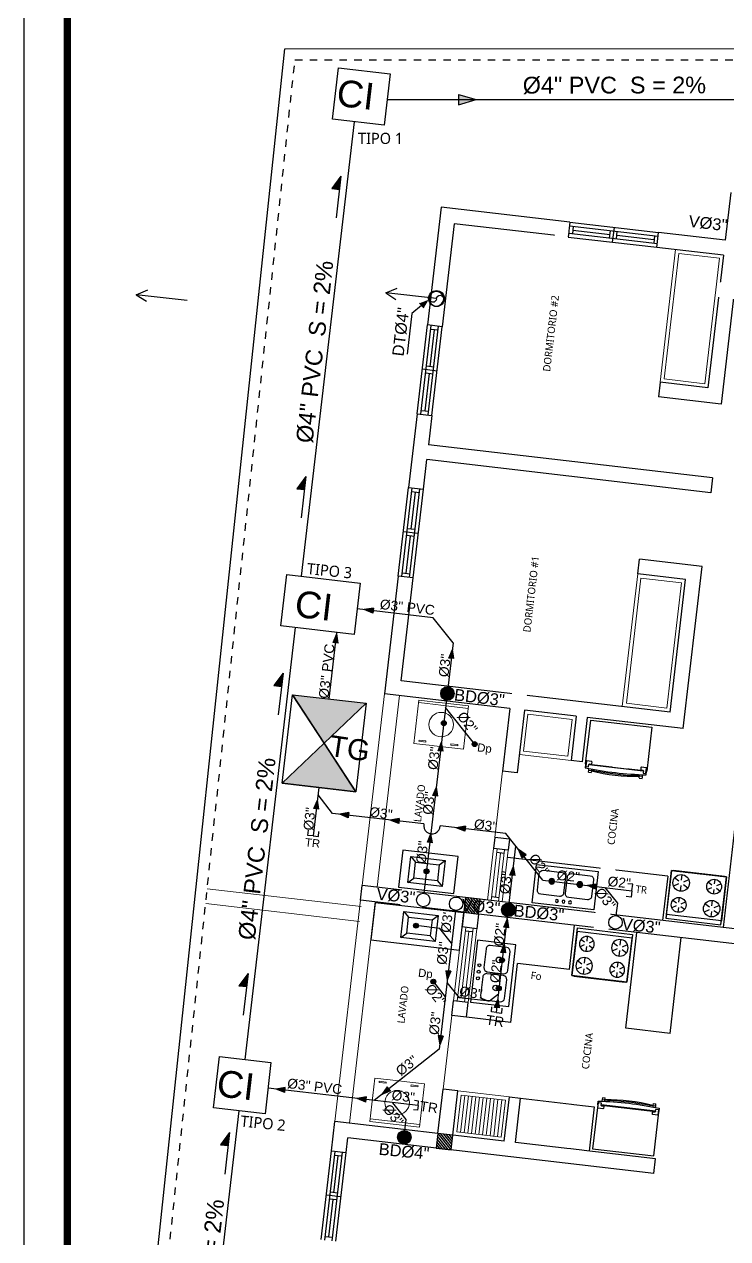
# Model space of a CAD drawing. Header units: feet. Extents: x 1019 to 2236, y -546 to 122.
# Drawn here: x 1054.27 to 1063.75, y 92.77 to 109.13 of the extents above; entities that cross this region are included whole.
import ezdxf

# ---------------------------------------------------------------- set-up
doc = ezdxf.new("R2010")
doc.units = ezdxf.units.FT
doc.header["$LTSCALE"] = 0.05
doc.header["$MEASUREMENT"] = 0
doc.linetypes.add('DASHDOT', pattern=[25.4, 12.7, -6.35, 0, -6.35])
for name, color, linetype, lineweight in [('A-GENM', 8, 'Continuous', 9), ('A-WALL', 7, 'Continuous', 25), ('closet', 8, 'Continuous', 5), ('COCINA', 8, 'Continuous', 25), ('FURN', 8, 'Continuous', 9)]:
    doc.layers.add(name, color=color, linetype=linetype, lineweight=lineweight)
for name, color, linetype in [('AGUAS-N', 4, 'Continuous'), ('AGUASNEGRAS', 4, 'Continuous'), ('ANNDTTEXT', 2, 'Continuous'), ('columna', 9, 'Continuous'), ('MARCO', 1, 'Continuous'), ('MUEBLES', 8, 'Continuous'), ('PERT-VENT', 8, 'Continuous'), ('PISO', 8, 'Continuous'), ('SOLAR', 2, 'DASHDOT'), ('TELEFONO', 3, 'DASHDOT'), ('TEXTO', 2, 'Continuous'), ('TEXXT', 2, 'Continuous'), ('TXT', 2, 'Continuous')]:
    doc.layers.add(name, color=color, linetype=linetype)
doc.styles.add('ads', font='trebuc.ttf', dxfattribs={"height": 0.14})
doc.styles.add('DAMIAN', font='arial.ttf', dxfattribs={"height": 0.12})
doc.styles.add('grd', font='arial.ttf', dxfattribs={"height": 0.15})

# ---------------------------------------------------------------- blocks, each defined once
blk = doc.blocks.new('A$C7FF54E45')
at = {"layer": 'SOLAR', "linetype": 'Continuous', "ltscale": 0.15}
blk.add_lwpolyline([(66.124, 33.191), (34.853, 30.693), (7.642, 28.496), (3.32, 28.119), (3.338, 28.271), (7.63, 28.645), (34.841, 30.843), (66.26, 33.352), (68.078, 13.246), (60.53, 11.749), (47.102, 9.086), (34.373, 6.546), (24.073, 4.557), (22.007, 4.131), (9.481, 1.696), (-0.018, -0.156), (0, 0)], dxfattribs=at)
at = {"layer": 'SOLAR', "ltscale": 0.03}
blk.add_lwpolyline([(3.342, 28.196), (7.636, 28.57), (34.847, 30.768), (66.118, 33.265), (67.917, 13.367), (60.501, 11.896), (47.073, 9.233), (34.344, 6.693), (24.044, 4.704), (21.978, 4.278), (9.452, 1.843), (0, 0), (3.328, 28.184)], dxfattribs=at)
blk = doc.blocks.new('A$C2C3967B4')
at = {"layer": 'COCINA'}
for p, q in [((0.838, 0.52), (0, 0.52)), ((0, 0.52), (0, 0)), ((0.838, 0), (0.838, 0.52)), ((0.051, 0.342), (0.051, 0.119)), ((0.356, 0.393), (0.102, 0.393)), ((0.406, 0.119), (0.406, 0.342)), ((0.432, 0.342), (0.432, 0.119)), ((0.737, 0.393), (0.483, 0.393)), ((0.787, 0.119), (0.787, 0.342)), ((0.102, 0.068), (0.356, 0.068)), ((0.483, 0.068), (0.737, 0.068)), ((0, 0), (0.838, 0))]:
    blk.add_line(p, q, dxfattribs=at)
for centre, radius in [((0.33, 0.456), 0.0201), ((0.419, 0.456), 0.0201), ((0.508, 0.456), 0.0201), ((0.229, 0.202), 0.0381), ((0.61, 0.202), 0.0381)]:
    blk.add_circle(centre, radius, dxfattribs=at)
for centre, start, end in [((0.102, 0.342), 90, 180), ((0.356, 0.342), 0, 90), ((0.483, 0.342), 90, 180), ((0.737, 0.342), 0, 90), ((0.102, 0.119), 180, 270), ((0.356, 0.119), 270, 0), ((0.483, 0.119), 180, 270), ((0.737, 0.119), 270, 0)]:
    blk.add_arc(centre, 0.0508, start, end, dxfattribs=at)
blk = doc.blocks.new('A$C285A50AC')
at = {"layer": 'MUEBLES'}
for p, q in [((0.001, 0.69, -0.889), (0, 0.029, -0.889)), ((0.001, 0.69), (0.001, 0.639)), ((0.763, 0.688), (0.001, 0.69)), ((0.763, 0.688, -0.889), (0.001, 0.69, -0.889)), ((0.762, 0.028, -0.889), (0.763, 0.688, -0.889)), ((0.763, 0.637), (0.763, 0.688)), ((0.001, 0.639), (0.763, 0.637)), ((0, 0.029, -0.889), (0.762, 0.028, -0.889))]:
    blk.add_line(p, q, dxfattribs=at)
at = {"layer": 'MUEBLES', "color": 8}
for p, q in [((0.12, 0.505, 0.003), (0.054, 0.543, 0.003)), ((0.153, 0.524, 0.003), (0.153, 0.6, 0.003)), ((0.186, 0.505, 0.003), (0.252, 0.543, 0.003)), ((0.577, 0.504, 0.003), (0.523, 0.536, 0.003)), ((0.61, 0.523, 0.003), (0.611, 0.587, 0.003)), ((0.643, 0.504, 0.003), (0.698, 0.536, 0.003)), ((0.12, 0.467, 0.003), (0.054, 0.429, 0.003)), ((0.153, 0.448, 0.003), (0.153, 0.372, 0.003)), ((0.186, 0.467, 0.003), (0.252, 0.429, 0.003)), ((0.577, 0.466, 0.003), (0.522, 0.435, 0.003)), ((0.61, 0.447, 0.003), (0.61, 0.384, 0.003)), ((0.643, 0.466, 0.003), (0.698, 0.434, 0.003)), ((0.12, 0.2, 0.003), (0.065, 0.232, 0.003)), ((0.153, 0.219, 0.003), (0.153, 0.283, 0.003)), ((0.186, 0.2, 0.003), (0.241, 0.232, 0.003)), ((0.577, 0.2, 0.003), (0.511, 0.238, 0.003)), ((0.61, 0.219, 0.003), (0.61, 0.295, 0.003)), ((0.643, 0.199, 0.003), (0.709, 0.237, 0.003)), ((0.12, 0.162, 0.003), (0.065, 0.131, 0.003)), ((0.153, 0.143, 0.003), (0.152, 0.08, 0.003)), ((0.186, 0.162, 0.003), (0.241, 0.13, 0.003)), ((0.577, 0.162, 0.003), (0.511, 0.124, 0.003)), ((0.61, 0.142, 0.003), (0.61, 0.066, 0.003)), ((0.643, 0.161, 0.003), (0.709, 0.123, 0.003))]:
    blk.add_line(p, q, dxfattribs=at)
at = {"layer": 'MUEBLES', "extrusion": (-0.001805, -0.999998, 0)}
for p, q in [((0.063, 0.027, -0.622), (0.698, 0.025, -0.622)), ((0.063, 0.027, -0.102), (0.698, 0.025, -0.102))]:
    blk.add_line(p, q, dxfattribs=at)
at = {"layer": 'MUEBLES'}
for centre, radius in [((0.153, 0.486, 0.003), 0.114), ((0.61, 0.485, 0.003), 0.102), ((0.153, 0.181, 0.003), 0.102), ((0.61, 0.181, 0.003), 0.114)]:
    blk.add_circle(centre, radius, dxfattribs=at)
at = {"layer": 'MUEBLES', "color": 8, "extrusion": (-0.001805, -0.999998, 0)}
for centre in [(0.089, -0.038, -0.027), (0.216, -0.038, -0.027), (0.381, -0.038, -0.027), (0.546, -0.038, -0.027), (0.673, -0.038, -0.027)]:
    blk.add_circle(centre, 0.0254, dxfattribs=at)
at = {"layer": 'MUEBLES'}
for points in [[(0.001, 0.69, 0.254), (0.001, 0.639, 0.254), (0.763, 0.637, 0.254), (0.763, 0.688, 0.254)], [(0, 0.029), (0.001, 0.639), (0.763, 0.637), (0.762, 0.028)]]:
    blk.add_3dface(points, dxfattribs=at)
at = {"layer": 'MUEBLES', "color": 8}
for points in [[(0.025, 0.027, -0.076), (0.025, 0.027, -0.533), (0.737, 0.025, -0.533), (0.737, 0.025, -0.076)], [(0.025, 0.027, -0.597), (0.025, 0.027, -0.851), (0.737, 0.025, -0.851), (0.737, 0.025, -0.597)]]:
    blk.add_3dface(points, dxfattribs=at)
blk = doc.blocks.new('A$C007B5363')
at = {"layer": 'COCINA'}
for p, q in [((0, 0.829), (0.594, 0.829)), ((0, 0), (0, 0.829)), ((0.621, 0.822), (0.557, 0.822)), ((0.594, 0.829), (0.601, 0.829)), ((0.594, 0.822), (0.594, 0.829)), ((0.601, 0.829), (0.601, 0.822)), ((0.645, 0.829), (0.601, 0.829)), ((0.551, 0.816), (0.551, 0.752)), ((0.557, 0.746), (0.582, 0.746)), ((0.589, 0.752), (0.589, 0.778)), ((0.594, 0.045), (0.594, 0.784)), ((0.595, 0.784), (0.621, 0.784)), ((0.601, 0.784), (0.601, 0.044)), ((0.627, 0.791), (0.627, 0.816)), ((0.649, 0.778), (0.671, 0.778)), ((0.671, 0.74), (0.651, 0.74)), ((0.654, 0.702), (0.671, 0.702)), ((0.671, 0.778), (0.698, 0.778)), ((0.671, 0.74), (0.671, 0.778)), ((0.671, 0.74), (0.671, 0.778)), ((0.698, 0.74), (0.671, 0.74)), ((0.671, 0.74), (0.671, 0.702)), ((0.671, 0.702), (0.671, 0.74)), ((0.699, 0.74), (0.699, 0.778)), ((0.594, 0), (0, 0)), ((0.551, 0.076), (0.551, 0.013)), ((0.582, 0.083), (0.557, 0.083)), ((0.557, 0.006), (0.621, 0.006)), ((0.589, 0.051), (0.589, 0.076)), ((0.594, 0), (0.594, 0.006)), ((0.594, 0), (0.601, 0)), ((0.621, 0.044), (0.595, 0.044)), ((0.601, 0.006), (0.601, 0)), ((0.601, 0), (0.645, 0)), ((0.627, 0.013), (0.627, 0.038)), ((0.671, 0.051), (0.649, 0.051)), ((0.651, 0.089), (0.671, 0.089)), ((0.671, 0.127), (0.654, 0.127)), ((0.671, 0.127), (0.671, 0.089)), ((0.671, 0.089), (0.671, 0.127)), ((0.671, 0.089), (0.698, 0.089)), ((0.671, 0.051), (0.671, 0.089)), ((0.671, 0.051), (0.671, 0.089)), ((0.698, 0.051), (0.671, 0.051)), ((0.699, 0.051), (0.699, 0.089))]:
    blk.add_line(p, q, dxfattribs=at)
for centre, radius, start, end in [((0.557, 0.816), 0.00635, 90, 180), ((0.621, 0.816), 0.00635, 360, 90), ((-3.851, 0.414), 4.515, 354.7351, 5.2649), ((0.557, 0.752), 0.00635, 180, 270), ((0.582, 0.752), 0.00635, 270, 360), ((0.595, 0.778), 0.00635, 90, 180), ((0.621, 0.791), 0.00635, 270, 360), ((-3.079, 0.414), 3.761, 355.6182, 4.3818), ((-1.675, 0.414), 2.373, 352.1151, 7.8849), ((0.557, 0.076), 0.00635, 90, 180), ((0.557, 0.013), 0.00635, 180, 270), ((0.582, 0.076), 0.00635, 360, 90), ((0.595, 0.051), 0.00635, 180, 270), ((0.621, 0.038), 0.00635, 360, 90), ((0.621, 0.013), 0.00635, 270, 360)]:
    blk.add_arc(centre, radius, start, end, dxfattribs=at)
blk = doc.blocks.new('A$C01EB0BB3')
at = {"layer": 'FURN'}
for p, q in [((0, 0, 224.56), (0, 0.61, 224.56)), ((0, 0.61, 224.56), (0.533, 0.61, 224.56)), ((0.503, 0.61, 224.56), (0.503, 0, 224.56)), ((0.533, 0.61, 224.56), (0.533, 0, 224.56)), ((0.533, 0, 224.56), (0, 0, 224.56))]:
    blk.add_line(p, q, dxfattribs=at)
at = {"layer": 'FURN', "ltscale": 0.02, "elevation": 224.56}
for points in [[(0.047, 0.536), (0.047, 0.45), (0.032, 0.45), (0.032, 0.536)], [(0.047, 0.143), (0.047, 0.057), (0.032, 0.057), (0.032, 0.143)]]:
    blk.add_lwpolyline(points, close=True, dxfattribs=at)
at = {"layer": 'FURN', "ltscale": 0.02}
blk.add_circle((0.267, 0.305, 224.56), 0.15, dxfattribs=at)
blk = doc.blocks.new('A$C153C7E87')
at = {"layer": 'COCINA'}
for p, q in [((0.076, 0.804), (0.143, 0.731)), ((0.427, 0.804), (0.36, 0.731)), ((0.143, 0.411), (0.076, 0.339)), ((0.36, 0.411), (0.427, 0.339))]:
    blk.add_line(p, q, dxfattribs=at)
at = {"layer": 'COCINA', "extrusion": (1.60732e-15, -2.48059e-15, -1)}
for points in [[(-0.502, 1.2), (0, 1.2), (0, 0), (-0.502, 0)], [(-0.427, 0.339), (-0.076, 0.339), (-0.076, 0.804), (-0.427, 0.804)], [(-0.36, 0.411), (-0.143, 0.411), (-0.143, 0.731), (-0.36, 0.731)]]:
    blk.add_lwpolyline(points, close=True, dxfattribs=at)
blk = doc.blocks.new('A$C72735B25')
at = {"layer": 'PERT-VENT', "extrusion": (-1.27878e-17, -1.31713e-15, -1)}
for p, q in [((0, 0), (0, 1.203)), ((0.05, 0), (0.05, 1.203)), ((0.1, 0.648), (0.1, 1.149)), ((0.15, 0), (0.15, 1.203)), ((0.2, 0), (0.2, 1.203)), ((0.2, 0.602), (0, 0.602)), ((0.15, 0.648), (0.05, 0.648)), ((0.15, 0.555), (0.05, 0.555)), ((0.1, 0.05), (0.1, 0.555)), ((0.05, 0.05), (0.15, 0.05))]:
    blk.add_line(p, q, dxfattribs=at)
at = {"layer": 'PERT-VENT', "extrusion": (-1.27878e-17, 1.31713e-15, -1)}
blk.add_line((0.05, 1.153), (0.15, 1.153), dxfattribs=at)
blk = doc.blocks.new('A$C7995192D')
at = {"layer": 'TELEFONO'}
blk.add_hatch(color=256, dxfattribs=at).paths.add_polyline_path([(0.638, 0.116), (0.437, 0.116), (0.437, 0)])
for p, q in [((0.638, 0.116), (0, 0.116)), ((0.437, 0), (0.437, 0.116)), ((0.638, 0.116), (0.437, 0))]:
    blk.add_line(p, q, dxfattribs=at)
blk = doc.blocks.new('A$C206B62E9')
at = {"color": 2}
blk.add_circle((0.125, 0.125), 0.125, dxfattribs=at)
for centre, start, end in [((0.063, 0.129), 356.4536, 176.4536), ((0.187, 0.121), 176.4536, 356.4536)]:
    blk.add_arc(centre, 0.0625, start, end, dxfattribs=at)
blk = doc.blocks.new('A$C012446DC')
at = {"layer": 'PISO'}
h = blk.add_hatch(dxfattribs=at)
h.set_pattern_fill('ANSI31', color=256, scale=0.008571, angle=180)
h.set_pattern_definition([(225, (206536.064322, 1154820.960068), (0.0192434059784, -0.0192434059784), [])])
h.paths.add_polyline_path([(0, 0), (0.2, 0), (0.2, 0.2), (0, 0.2)])
at = {"layer": 'columna'}
blk.add_lwpolyline([(0.2, 0.2), (0, 0.2), (0, 0), (0.2, 0)], close=True, dxfattribs=at)
blk = doc.blocks.new('A$C387E0859')
for p in [(0, 8.7), (3.2, 8.7), (0, 0), (3.2, 0), (6, 0), (9.2, 0)]:
    blk.add_blockref('A$C012446DC', p)

msp = doc.modelspace()

# ---------------------------------------------------------------- hatches: boundary and pattern name
at = {"layer": 'AGUASNEGRAS'}
for points in [[(1060.125, 108.046), (1060.364, 108.115), (1060.125, 108.184)], [(1058.97, 101.194), (1058.855, 101.243), (1058.978, 101.263)], [(1058.436, 100.8), (1058.484, 100.915), (1058.504, 100.792)], [(1059.994, 100.591), (1060.042, 100.707), (1060.063, 100.583)], [(1058.175, 98.562), (1058.223, 98.677), (1058.244, 98.554)], [(1058.638, 98.439), (1058.523, 98.487), (1058.646, 98.508)], [(1060.209, 98.256), (1060.094, 98.304), (1060.217, 98.325)], [(1060.982, 97.894), (1060.935, 98.009), (1061.036, 97.937)], [(1060.817, 97.667), (1060.865, 97.782), (1060.886, 97.659)], [(1060.735, 96.964), (1060.783, 97.079), (1060.804, 96.956)], [(1060.696, 96.625), (1060.744, 96.74), (1060.764, 96.617)], [(1059.952, 96.378), (1059.973, 96.254), (1060.021, 96.37)], [(1060.609, 95.884), (1060.657, 95.999), (1060.678, 95.876)], [(1059.851, 95.504), (1059.871, 95.381), (1059.919, 95.496)], [(1057.79, 94.804), (1057.667, 94.783), (1057.782, 94.735)], [(1058.883, 94.677), (1058.759, 94.656), (1058.875, 94.608)]]:
    msp.add_hatch(color=256, dxfattribs=at).paths.add_polyline_path(points)
at = {"layer": 'AGUASNEGRAS', "ltscale": 3}
h = msp.add_hatch(color=256, dxfattribs=at)
h.dxf.hatch_style = 1
edge = h.paths.add_edge_path()
edge.add_arc((1060.342, 99.431), 0.033, 353.357, 713.357, ccw=False)
h = msp.add_hatch(color=256, dxfattribs=at)
h.dxf.hatch_style = 1
edge = h.paths.add_edge_path()
edge.add_arc((1061.38, 97.582), 0.033, 83.357, 443.357)
h = msp.add_hatch(color=256, dxfattribs=at)
h.dxf.hatch_style = 1
edge = h.paths.add_edge_path()
edge.add_arc((1061.758, 97.538), 0.033, 83.357, 443.357)
h = msp.add_hatch(color=256, dxfattribs=at)
h.dxf.hatch_style = 1
edge = h.paths.add_edge_path()
edge.add_arc((1060.797, 97.198), 0.091, 83.357, 443.357)
h = msp.add_hatch(color=256, dxfattribs=at)
h.dxf.hatch_style = 1
edge = h.paths.add_edge_path()
edge.add_arc((1060.711, 96.519), 0.033, 83.357, 443.357)
h = msp.add_hatch(color=256, dxfattribs=at)
h.dxf.hatch_style = 1
edge = h.paths.add_edge_path()
edge.add_arc((1059.786, 96.23), 0.033, 353.357, 713.357, ccw=False)
h = msp.add_hatch(color=256, dxfattribs=at)
h.dxf.hatch_style = 1
edge = h.paths.add_edge_path()
edge.add_arc((1060.667, 96.141), 0.033, 83.357, 443.357)
h = msp.add_hatch(color=256, dxfattribs=at)
h.dxf.hatch_style = 1
edge = h.paths.add_edge_path()
edge.add_arc((1059.394, 94.134), 0.091, 83.357, 443.357)
at = {"layer": 'closet'}
h = msp.add_hatch(dxfattribs=at)
h.set_pattern_fill('ANSI31', color=256, scale=0.4, angle=398.357, style=0)
h.set_pattern_definition([(83.357, (1060.6981, 94.136834), (-0.0496643, 0.005784), [])])
h.paths.add_polyline_path([(1060.698, 94.137), (1060.756, 94.633), (1060.16, 94.703), (1060.102, 94.206)])
at = {"layer": 'COCINA'}
h = msp.add_hatch(color=256, dxfattribs=at)
h.dxf.hatch_style = 1
h.paths.add_polyline_path([(1058.878, 99.981), (1058.312, 99.443), (1057.885, 100.097)])
h = msp.add_hatch(color=256, dxfattribs=at)
h.dxf.hatch_style = 1
h.paths.add_polyline_path([(1058.74, 98.789), (1058.312, 99.443), (1057.746, 98.905)])
at = {"layer": 'TEXTO'}
msp.add_hatch(color=2, dxfattribs=at).paths.add_polyline_path([(1059.722, 105.418), (1059.657, 105.307), (1059.599, 105.371)])
msp.add_hatch(color=2, dxfattribs=at).paths.add_polyline_path([(1059.722, 105.418), (1059.657, 105.307), (1059.599, 105.371)])

# ---------------------------------------------------------------- linework, layer by layer
at = {"layer": 'A-GENM'}
for p, q in [((1059.128, 100.109), (1058.828, 97.526)), ((1059.327, 100.085), (1059.026, 97.503)), ((1063.154, 99.64), (1063.154, 99.64)), ((1058.828, 97.526), (1058.828, 97.526)), ((1058.814, 97.242), (1056.738, 97.483)), ((1058.791, 97.043), (1056.717, 97.285)), ((1058.457, 94.347), (1058.804, 97.327)), ((1058.656, 94.324), (1059.003, 97.304))]:
    msp.add_line(p, q, dxfattribs=at)
at = {"layer": 'A-WALL'}
for p, q in [((1063.794, 106.864), (1063.718, 106.219)), ((1059.892, 106.664), (1059.707, 105.078)), ((1061.627, 106.462), (1059.892, 106.664)), ((1063.969, 106.642), (1063.663, 104.01)), ((1060.067, 106.442), (1059.906, 105.055)), ((1061.604, 106.264), (1060.067, 106.442)), ((1063.718, 106.219), (1062.822, 106.323)), ((1063.695, 106.02), (1062.799, 106.124)), ((1063.695, 106.02), (1063.487, 104.232)), ((1062.841, 104.307), (1062.818, 104.109)), ((1063.487, 104.232), (1062.841, 104.307)), ((1063.663, 104.01), (1062.818, 104.109)), ((1059.568, 103.883), (1059.452, 102.89)), ((1059.767, 103.86), (1059.72, 103.463)), ((1063.547, 103.017), (1059.72, 103.463)), ((1059.651, 102.867), (1059.697, 103.264)), ((1063.524, 102.818), (1059.697, 103.264)), ((1063.547, 103.017), (1063.524, 102.818)), ((1062.541, 101.725), (1062.564, 101.923)), ((1063.408, 101.825), (1062.564, 101.923)), ((1063.154, 99.64), (1063.408, 101.825)), ((1059.313, 101.695), (1059.128, 100.109)), ((1059.35, 100.284), (1059.512, 101.671)), ((1063.186, 101.649), (1062.541, 101.725)), ((1062.978, 99.862), (1063.186, 101.649)), ((1062.978, 99.862), (1059.35, 100.284)), ((1060.817, 99.912), (1059.128, 100.109)), ((1060.817, 99.912), (1060.719, 99.068)), ((1061.016, 99.889), (1060.917, 99.044)), ((1061.711, 99.808), (1061.016, 99.889)), ((1061.711, 99.808), (1061.641, 99.212)), ((1061.86, 99.79), (1061.79, 99.194)), ((1063.154, 99.64), (1061.86, 99.79)), ((1061.79, 99.194), (1061.641, 99.212)), ((1060.917, 99.044), (1060.719, 99.068)), ((1060.615, 98.174), (1060.597, 98.025)), ((1060.813, 98.15), (1060.615, 98.174)), ((1060.796, 98.001), (1060.597, 98.025)), ((1060.813, 98.15), (1060.796, 98.001)), ((1058.804, 97.327), (1058.828, 97.526)), ((1064.291, 96.89), (1058.828, 97.526)), ((1060.195, 97.165), (1058.804, 97.327)), ((1060.195, 97.165), (1060.172, 96.967)), ((1060.394, 97.142), (1060.371, 96.944)), ((1067.843, 96.275), (1060.394, 97.142)), ((1060.371, 96.944), (1060.172, 96.967)), ((1060.033, 95.775), (1060.056, 95.973)), ((1060.255, 95.95), (1060.056, 95.973)), ((1060.232, 95.752), (1060.255, 95.95)), ((1060.232, 95.752), (1060.033, 95.775)), ((1059.848, 94.185), (1059.917, 94.781)), ((1059.848, 94.185), (1059.917, 94.781)), ((1060.116, 94.758), (1059.917, 94.781)), ((1060.047, 94.162), (1060.116, 94.758)), ((1060.742, 94.081), (1060.811, 94.677)), ((1060.811, 94.677), (1060.96, 94.66)), ((1060.891, 94.064), (1060.96, 94.66)), ((1058.411, 93.95), (1058.457, 94.347)), ((1059.848, 94.185), (1058.457, 94.347)), ((1058.61, 93.927), (1058.633, 94.126)), ((1062.755, 93.646), (1058.633, 94.126)), ((1060.742, 94.081), (1060.047, 94.162)), ((1062.755, 93.646), (1062.778, 93.844))]:
    msp.add_line(p, q, dxfattribs=at)
at = {"layer": 'A-WALL', "extrusion": (1.30764e-15, -1.57985e-16, -1)}
msp.add_line((1062.799, 106.124), (1062.822, 106.323), dxfattribs=at)
at = {"layer": 'A-WALL', "extrusion": (1.99796e-15, 3.81882e-16, -1)}
for p, q in [((1059.906, 105.055), (1059.707, 105.078)), ((1059.568, 103.883), (1059.767, 103.86))]:
    msp.add_line(p, q, dxfattribs=at)
at = {"layer": 'A-WALL', "extrusion": (1.85459e-15, -8.49132e-16, -1)}
for p, q in [((1059.452, 102.89), (1059.651, 102.867)), ((1059.512, 101.671), (1059.313, 101.695)), ((1058.411, 93.95), (1058.61, 93.927))]:
    msp.add_line(p, q, dxfattribs=at)
at = {"layer": 'AGUAS-N'}
for points in [[(1058.878, 99.981), (1058.312, 99.443), (1057.885, 100.097), (1058.878, 99.981)], [(1058.74, 98.789), (1058.312, 99.443), (1057.746, 98.905), (1058.74, 98.789)]]:
    msp.add_lwpolyline(points, dxfattribs=at)
at = {"layer": 'AGUASNEGRAS', "ltscale": 3}
for p, q in [((1059.163, 108.115), (1065.605, 108.115)), ((1058.007, 101.692), (1058.721, 107.816)), ((1059.784, 101.134), (1058.759, 101.254)), ((1060.052, 100.795), (1059.784, 101.134)), ((1057.249, 95.183), (1057.927, 101)), ((1058.382, 100.039), (1058.486, 100.935)), ((1060.322, 99.456), (1059.951, 99.925)), ((1058.243, 98.847), (1058.167, 98.193)), ((1058.428, 98.498), (1058.231, 98.747)), ((1061.262, 97.596), (1060.763, 98.226)), ((1060.808, 97.288), (1060.897, 98.057)), ((1060.636, 95.814), (1060.786, 97.107)), ((1060.031, 96.751), (1059.875, 96.948)), ((1059.786, 96.23), (1059.946, 96.028)), ((1059.969, 96.22), (1060.132, 96.014)), ((1060.665, 96.061), (1060.544, 95.966)), ((1060.544, 95.966), (1060.132, 96.014)), ((1056.624, 89.812), (1057.169, 94.491)), ((1059.403, 94.224, 0.417), (1059.417, 94.375))]:
    msp.add_line(p, q, dxfattribs=at)
at = {"layer": 'AGUASNEGRAS', "color": 4, "ltscale": 0.5}
for p, q in [((1057.746, 98.905), (1058.878, 99.981)), ((1057.885, 100.097), (1058.74, 98.789))]:
    msp.add_line(p, q, dxfattribs=at)
at = {"layer": 'AGUASNEGRAS'}
for points in [[(1058.426, 107.85), (1058.507, 108.542), (1059.203, 108.461), (1059.123, 107.769)], [(1057.729, 101.023), (1057.81, 101.715), (1058.799, 101.6), (1058.718, 100.908)], [(1056.821, 94.531), (1056.901, 95.224), (1057.597, 95.143), (1057.517, 94.45)]]:
    msp.add_lwpolyline(points, close=True, dxfattribs=at)
for points in [[(1060.125, 108.184), (1060.125, 108.046), (1060.364, 108.115)], [(1060.125, 108.184), (1060.364, 108.115)], [(1058.978, 101.263), (1058.97, 101.194), (1058.855, 101.243)], [(1058.978, 101.263), (1058.855, 101.243)], [(1058.504, 100.792), (1058.436, 100.8), (1058.484, 100.915)], [(1058.504, 100.792), (1058.484, 100.915)], [(1060.063, 100.583), (1059.994, 100.591), (1060.042, 100.707)], [(1060.063, 100.583), (1060.042, 100.707)], [(1058.244, 98.554), (1058.175, 98.562), (1058.223, 98.677)], [(1058.244, 98.554), (1058.223, 98.677)], [(1058.646, 98.508), (1058.638, 98.439), (1058.523, 98.487)], [(1058.646, 98.508), (1058.523, 98.487)], [(1060.217, 98.325), (1060.209, 98.256), (1060.094, 98.304)], [(1060.217, 98.325), (1060.094, 98.304)], [(1061.036, 97.937), (1060.982, 97.894), (1060.935, 98.009)], [(1061.036, 97.937), (1060.935, 98.009)], [(1060.886, 97.659), (1060.817, 97.667), (1060.865, 97.782)], [(1060.886, 97.659), (1060.865, 97.782)], [(1060.804, 96.956), (1060.735, 96.964), (1060.783, 97.079)], [(1060.804, 96.956), (1060.783, 97.079)], [(1060.764, 96.617), (1060.696, 96.625), (1060.744, 96.74)], [(1060.764, 96.617), (1060.744, 96.74)], [(1060.021, 96.37), (1059.952, 96.378), (1059.973, 96.254)], [(1060.021, 96.37), (1059.973, 96.254)], [(1060.414, 96.016), (1060.529, 95.968)], [(1060.678, 95.876), (1060.609, 95.884), (1060.657, 95.999)], [(1060.678, 95.876), (1060.657, 95.999)], [(1059.919, 95.496), (1059.851, 95.504), (1059.871, 95.381)], [(1059.919, 95.496), (1059.871, 95.381)], [(1057.782, 94.735), (1057.79, 94.804), (1057.667, 94.783)], [(1057.782, 94.735), (1057.667, 94.783)], [(1058.875, 94.608), (1058.883, 94.677), (1058.759, 94.656)], [(1058.875, 94.608), (1058.759, 94.656)]]:
    msp.add_lwpolyline(points, dxfattribs=at)
at = {"layer": 'AGUASNEGRAS', "color": 4, "ltscale": 0.5}
msp.add_lwpolyline([(1057.885, 100.097), (1058.878, 99.981), (1058.74, 98.789), (1057.746, 98.905)], close=True, dxfattribs=at)
at = {"layer": 'AGUASNEGRAS', "ltscale": 3}
for points in [[(1058.167, 98.193), (1058.095, 98.201), (1058.103, 98.271)], [(1058.167, 98.193), (1058.236, 98.185), (1058.244, 98.254)], [(1060.636, 95.814), (1060.567, 95.822), (1060.575, 95.89)], [(1060.636, 95.814), (1060.707, 95.806), (1060.715, 95.873)]]:
    msp.add_lwpolyline(points, dxfattribs=at)
for centre, radius in [((1060.342, 99.431), 0.033), ((1061.38, 97.582), 0.033), ((1061.758, 97.538), 0.033), ((1060.092, 97.28), 0.091), ((1060.797, 97.198), 0.091), ((1060.711, 96.519), 0.033), ((1059.786, 96.23), 0.033), ((1060.667, 96.141), 0.033), ((1059.394, 94.134, 0.669), 0.091)]:
    msp.add_circle(centre, radius, dxfattribs=at)
at = {"layer": 'ANNDTTEXT', "ltscale": 0.5}
msp.add_circle((1059.828, 105.434), 0.107, dxfattribs=at)
msp.add_circle((1059.828, 105.434), 0.107, dxfattribs=at)
at = {"layer": 'closet'}
for p, q in [((1063.05, 106.095), (1062.841, 104.307)), ((1062.332, 99.937), (1062.541, 101.725)), ((1061.641, 99.212), (1060.946, 99.293)), ((1060.615, 98.174), (1060.719, 99.068)), ((1059.917, 94.781), (1060.033, 95.775)), ((1060.116, 94.758), (1060.811, 94.677))]:
    msp.add_line(p, q, dxfattribs=at)
for points in [[(1062.934, 99.917), (1063.131, 101.606), (1062.584, 101.669), (1062.388, 99.981)], [(1061.598, 99.267), (1061.655, 99.764), (1061.06, 99.833), (1061.002, 99.337)], [(1060.698, 94.137), (1060.756, 94.633), (1060.16, 94.703), (1060.102, 94.206)]]:
    msp.add_lwpolyline(points, close=True, dxfattribs=at)
at = {"layer": 'COCINA'}
for p, q in [((1063.695, 96.959), (1063.926, 98.946)), ((1062.945, 97.65), (1060.784, 97.902)), ((1062.945, 97.65), (1062.876, 97.054)), ((1062.379, 95.602), (1062.529, 96.894)), ((1062.975, 95.533), (1063.125, 96.824)), ((1060.828, 95.682), (1060.92, 96.477)), ((1060.828, 95.682), (1060.92, 96.477)), ((1061.619, 96.395), (1060.92, 96.477)), ((1060.828, 95.682), (1060.232, 95.752)), ((1062.975, 95.533), (1062.379, 95.602))]:
    msp.add_line(p, q, dxfattribs=at)
at = {"layer": 'PERT-VENT', "lineweight": 15}
for p, q in [((1060.597, 98.025), (1060.516, 97.329)), ((1060.647, 98.019), (1060.566, 97.324)), ((1060.691, 97.963), (1060.621, 97.367)), ((1060.746, 98.007), (1060.665, 97.312)), ((1060.796, 98.001), (1060.715, 97.306)), ((1060.056, 95.973), (1060.172, 96.967)), ((1060.106, 95.968), (1060.222, 96.961)), ((1060.161, 96.012), (1060.265, 96.905)), ((1060.205, 95.956), (1060.321, 96.949)), ((1060.255, 95.95), (1060.371, 96.944))]:
    msp.add_line(p, q, dxfattribs=at)
at = {"layer": 'PERT-VENT'}
for p, q in [((1060.74, 97.958), (1060.641, 97.969)), ((1060.671, 97.362), (1060.572, 97.373)), ((1060.315, 96.9), (1060.216, 96.911)), ((1060.211, 96.006), (1060.112, 96.017))]:
    msp.add_line(p, q, dxfattribs=at)
at = {"layer": 'TEXTO', "color": 2}
for p, q in [((1056.466, 105.41), (1055.781, 105.486)), ((1059.828, 105.434), (1059.143, 105.51)), ((1059.497, 105.234), (1059.433, 104.687)), ((1059.497, 105.234), (1059.433, 104.687)), ((1059.627, 105.339), (1059.497, 105.234)), ((1059.627, 105.339), (1059.497, 105.234)), ((1059.599, 105.371), (1059.657, 105.307)), ((1059.599, 105.371), (1059.657, 105.307))]:
    msp.add_line(p, q, dxfattribs=at)
for points in [[(1055.781, 105.486), (1055.935, 105.55)], [(1059.143, 105.51), (1059.297, 105.574)], [(1055.781, 105.486), (1055.917, 105.397)], [(1059.143, 105.51), (1059.279, 105.42)]]:
    msp.add_lwpolyline(points, dxfattribs=at)

# ---------------------------------------------------------------- block references
at = {"rotation": 353.3570126603742}
for p in [(1059.568, 103.883), (1059.313, 101.695), (1058.272, 92.755)]:
    msp.add_blockref('A$C72735B25', p, dxfattribs=at)
at = {"extrusion": (2.6474e-15, 1.3103e-15, -1), "xscale": -0.9799999999999965, "yscale": 0.9799999999999898, "zscale": 0.9799999999999965, "rotation": 186.4505371458215}
msp.add_blockref('A$C285A50AC', (-1063.739, 97.67), dxfattribs=at)
at = {"extrusion": (-8.61539e-17, 3.6019e-15, -1), "xscale": -1, "rotation": 276.6429873396257}
msp.add_blockref('A$C2C3967B4', (-1060.801, 95.895), dxfattribs=at)
at = {"layer": 'AGUASNEGRAS', "xscale": -0.8872500000034054, "yscale": 0.887250000003405, "zscale": 0.8872500000034051, "rotation": 263.357012660378}
for p in [(1058.372, 106.532, 3), (1057.9, 102.487, 3), (1057.592, 99.835, 3), (1057.121, 95.79, 3), (1056.871, 93.648, 3)]:
    msp.add_blockref('A$C7995192D', p, dxfattribs=at)
at = {"layer": 'PISO', "rotation": 168.7903459937098}
msp.add_blockref('A$C7FF54E45', (1127.14, 108.559), dxfattribs=at)
at = {"layer": 'TEXTO', "color": 2, "xscale": -0.7874921249995418, "yscale": 0.7874921249995168, "zscale": 0.7874921249995168, "rotation": 353.329375117482}
msp.add_blockref('A$C206B62E9', (1059.914, 105.322), dxfattribs=at)
msp.add_blockref('A$C206B62E9', (1059.914, 105.322), dxfattribs=at)

# ---------------------------------------------------------------- texts
at = {"layer": 'TEXTO', "char_height": 0.36, "width": 5.03948, "attachment_point": 9, "rotation": 353.357, "style": 'grd'}
for insert in [(1058.966, 107.969), (1058.402, 101.085), (1057.35, 94.625)]:
    msp.add_mtext('CI', dxfattribs=dict(at, insert=insert))
at = {"layer": 'TEXXT', "style": 'DAMIAN'}
msp.add_text('TG', height=0.2824, rotation=351.5827, dxfattribs=at).set_placement((1058.365, 99.275))
for s, insert, char_height, width, attachment_point, rotation in [('%%C4" PVC  S = 2%', (1060.99, 108.422, -3), 0.22589, 3.50414, 1, 0.0552), ('{\\fArial|b0|i0|c238|p34;V%%C}3{\\fArial|b0|i0|c238|p34;"}', (1063.755, 106.498), 0.1584, 4.18176, 3, 353.357), ('%%C4" PVC  S = 2%', (1057.932, 103.503), 0.22589, 3.50414, 1, 83.4122), (' DT%%C4"', (1059.466, 105.303), 0.156, 3.7752, 9, 83.3294), (' DT%%C4"', (1059.466, 105.303), 0.156, 3.7752, 9, 83.3294), (' %%C3" PVC', (1059.811, 101.3), 0.132, 3.4848, 3, 353.5093), (' %%C3" PVC', (1058.324, 100.789), 0.132, 3.4848, 3, 83.357), (' %%C3"', (1059.891, 100.652), 0.132, 3.4848, 3, 83.357), (' BD%%C3"', (1060.754, 100.099), 0.1584, 4.18176, 3, 353.357), (' %%C2"', (1060.394, 99.641), 0.132, 3.4848, 3, 308.357), (' Dp', (1060.579, 99.421, 3.503), 0.11, 2.904, 3, 353.357), ('%%C4" PVC  S = 2%', (1057.153, 96.807), 0.22589, 3.50414, 1, 83.4122), (' %%C3"', (1058.068, 98.585), 0.132, 3.4848, 3, 83.357), (' %%C3"', (1059.242, 98.544), 0.132, 3.4848, 3, 351.7949), (' %%C3"', (1060.653, 98.38), 0.132, 3.4848, 3, 351.7949), (' TR', (1058.266, 98.142, -224.56), 0.11, 2.904, 3, 353.357), (' %%C2"', (1061.357, 97.726), 0.132, 3.4848, 3, 307.7502), (' %%C3"', (1060.714, 97.727), 0.132, 3.4848, 3, 83.357), (' %%C2"', (1061.766, 97.703), 0.132, 3.4848, 3, 354.2123), ('{\\fArial|b0|i0|c238|p34;V%%C}3{\\fArial|b0|i0|c238|p34;"}', (1060.693, 97.296), 0.1584, 4.18176, 3, 354.3455), (' BD%%C3"', (1061.555, 97.202), 0.1584, 4.18176, 3, 354.3455), (' %%C2"', (1060.632, 97.024), 0.132, 3.4848, 3, 83.357), (' %%C3"', (1059.865, 96.776), 0.132, 3.4848, 3, 83.357), (' %%C2"', (1060.581, 96.53), 0.132, 3.4848, 3, 83.357), (' %%C3"', (1060.456, 96.125), 0.132, 3.4848, 3, 351.4919), (' %%C3"', (1059.76, 95.831), 0.132, 3.4848, 3, 83.357), (' TR', (1060.748, 95.748, -224.56), 0.132, 3.4848, 3, 351.4919), (' %%C3" PVC', (1058.562, 94.843), 0.132, 3.4848, 3, 353.357), (' BD%%C4"', (1059.737, 93.99), 0.1584, 4.18176, 3, 354.3455), ('%%C4" PVC  S = 2%', (1056.46, 90.857), 0.22589, 3.50414, 1, 83.4122)]:
    msp.add_mtext(s, dxfattribs=dict(at, insert=insert, char_height=char_height, width=width, attachment_point=attachment_point, rotation=rotation))
at = {"layer": 'TXT', "insert": (1059.074, 107.667), "char_height": 0.15, "width": 3.84, "attachment_point": 2, "style": 'ads'}
msp.add_mtext('TIPO 1', dxfattribs=at)
at = {"layer": 'TXT', "attachment_point": 2, "style": 'ads'}
for s, insert, char_height, width, rotation in [('TIPO 3', (1058.394, 101.841), 0.15, 3.84, 354.2009), (' Fo', (1061.16, 96.36), 0.1, 2.688, 353.2967), ('TIPO 2', (1057.498, 94.398), 0.15, 3.84, 354.2009)]:
    msp.add_mtext(s, dxfattribs=dict(at, insert=insert, char_height=char_height, width=width, rotation=rotation))

# ---------------------------------------------------------------- next in the draw order: texts
at = {"layer": 'TXT', "width": 2.688, "attachment_point": 2, "style": 'ads', "bg_fill": 2}
for s, insert, char_height, rotation in [('DORMITORIO #2', (1061.32, 104.97), 0.1, 83.357), ('BAÑO', (1064.508, 105.495), 0.1, 352.8543), ('DORMITORIO #1', (1061.054, 101.457), 0.1, 83.357), ('COCINA', (1062.157, 98.325), 0.1, 83.357), ('LAVADO', (1059.325, 95.927), 0.1, 83.357), ('COCINA', (1061.811, 95.302), 0.1, 83.357), ('CRB', (1061.996, 92.304), 0.14, 83.357), ('DORMITORIO #1', (1059.938, 91.645), 0.1, 83.357)]:
    msp.add_mtext(s, dxfattribs=dict(at, insert=insert, char_height=char_height, rotation=rotation))

# ---------------------------------------------------------------- next in the draw order: hatches: boundary and pattern name
at = {"layer": 'AGUASNEGRAS'}
for points in [[(1061.977, 97.478), (1061.862, 97.526), (1061.985, 97.546)], [(1059.164, 94.812), (1059.091, 94.711), (1059.206, 94.758)]]:
    msp.add_hatch(color=256, dxfattribs=at).paths.add_polyline_path(points)
at = {"layer": 'AGUASNEGRAS', "ltscale": 3}
h = msp.add_hatch(color=256, dxfattribs=at)
h.dxf.hatch_style = 1
edge = h.paths.add_edge_path()
edge.add_arc((1059.552, 96.985), 0.033, 353.357, 713.357, ccw=False)

# ---------------------------------------------------------------- next in the draw order: linework, layer by layer
at = {"layer": 'A-WALL', "extrusion": (1.30764e-15, -1.57985e-16, -1)}
msp.add_line((1061.627, 106.462), (1061.604, 106.264), dxfattribs=at)
at = {"layer": 'A-WALL'}
msp.add_line((1062.778, 93.844), (1060.891, 94.064), dxfattribs=at)
at = {"layer": 'AGUASNEGRAS', "ltscale": 3}
for p, q in [((1061.262, 97.596), (1062.462, 97.456)), ((1062.27, 97.287), (1062.103, 97.498)), ((1062.251, 97.12), (1062.27, 97.287)), ((1059.875, 96.948), (1059.552, 96.985)), ((1059.864, 95.323), (1058.988, 94.63)), ((1059.579, 94.561), (1057.557, 94.796)), ((1059.417, 94.375), (1059.239, 94.6))]:
    msp.add_line(p, q, dxfattribs=at)
at = {"layer": 'AGUASNEGRAS'}
for points in [[(1061.985, 97.546), (1061.977, 97.478), (1061.862, 97.526)], [(1061.985, 97.546), (1061.862, 97.526)], [(1059.206, 94.758), (1059.164, 94.812), (1059.091, 94.711)], [(1059.206, 94.758), (1059.091, 94.711)]]:
    msp.add_lwpolyline(points, dxfattribs=at)
at = {"layer": 'AGUASNEGRAS', "ltscale": 3}
for points in [[(1062.462, 97.456), (1062.472, 97.542), (1062.406, 97.55)], [(1062.462, 97.456), (1062.452, 97.368), (1062.386, 97.376)], [(1059.579, 94.561), (1059.587, 94.622), (1059.533, 94.628)], [(1059.579, 94.561), (1059.572, 94.497), (1059.519, 94.503)]]:
    msp.add_lwpolyline(points, dxfattribs=at)
for centre, radius in [((1062.24, 97.029), 0.091), ((1059.552, 96.985), 0.033)]:
    msp.add_circle(centre, radius, dxfattribs=at)
at = {"layer": 'closet'}
msp.add_lwpolyline([(1063.443, 104.287), (1063.64, 105.976), (1063.093, 106.04), (1062.897, 104.351)], close=True, dxfattribs=at)
at = {"layer": 'COCINA'}
for p, q in [((1061.619, 96.395), (1061.689, 96.991)), ((1060.96, 94.66), (1061.954, 94.544)), ((1061.954, 94.544), (1061.884, 93.948))]:
    msp.add_line(p, q, dxfattribs=at)

# ---------------------------------------------------------------- next in the draw order: block references
at = {"rotation": 263.3570126603742}
msp.add_blockref('A$C72735B25', (1061.627, 106.462), dxfattribs=at)
at = {"extrusion": (3.48034e-15, -9.61415e-16, -1), "rotation": 186.6429873396322}
msp.add_blockref('A$C2C3967B4', (-1061.176, 97.81), dxfattribs=at)
at = {"extrusion": (2.26962e-15, -1.93339e-15, -1), "xscale": 0.9799999999999969, "yscale": 0.9799999999999969, "zscale": 0.9799999999999969, "rotation": 6.835437533436682}
msp.add_blockref('A$C285A50AC', (-1062.391, 96.196), dxfattribs=at)
at = {"xscale": 1.099999999999994, "yscale": 1.099999999999994, "zscale": 1.099999999999994, "rotation": 263.3570126603743}
msp.add_blockref('A$C01EB0BB3', (1058.998, 94.931, -22.456), dxfattribs=at)
at = {"layer": 'COCINA', "extrusion": (2.64722e-15, 1.28984e-15, -1), "xscale": -1, "rotation": 96.6429873396193}
msp.add_blockref('A$C007B5363', (-1061.906, 99.754), dxfattribs=at)
at = {"layer": 'COCINA', "extrusion": (2.27465e-15, -1.9135e-15, -1), "rotation": 96.64298733962902}
msp.add_blockref('A$C007B5363', (-1061.932, 93.98), dxfattribs=at)

# ---------------------------------------------------------------- next in the draw order: texts
at = {"layer": 'TEXXT', "attachment_point": 3, "style": 'DAMIAN'}
for s, insert, char_height, width, rotation in [(' %%C2"', (1062.452, 97.619), 0.132, 3.4848, 354.2123), (' %%C3"', (1062.252, 97.269, -224.56), 0.132, 3.4848, 308.2806), ('{\\fArial|b0|i0|c238|p34;V%%C}3{\\fArial|b0|i0|c238|p34;"}', (1062.853, 97.036), 0.1584, 4.18176, 354.3455), (' Dp', (1059.783, 96.385, 226.312), 0.11, 2.904, 353.357), (' %%C2"', (1059.965, 95.973), 0.132, 3.4848, 308.357), (' %%C3"', (1059.507, 95.248), 0.132, 3.4848, 38.357), (' %%C3"', (1059.542, 94.734), 0.132, 3.4848, 353.357), (' TR', (1059.856, 94.587), 0.132, 3.4848, 351.4919), (' %%C3"', (1059.395, 94.355), 0.132, 3.4848, 309.1069)]:
    msp.add_mtext(s, dxfattribs=dict(at, insert=insert, char_height=char_height, width=width, rotation=rotation))
at = {"layer": 'TXT', "insert": (1059.549, 98.64), "char_height": 0.1, "width": 2.688, "attachment_point": 2, "rotation": 83.357, "style": 'ads', "bg_fill": 2}
msp.add_mtext('LAVADO', dxfattribs=at)
at = {"layer": 'TXT', "insert": (1062.577, 97.523), "char_height": 0.1, "width": 2.688, "attachment_point": 2, "rotation": 353.2967, "style": 'ads'}
msp.add_mtext(' TR', dxfattribs=at)

# ---------------------------------------------------------------- next in the draw order: hatches: boundary and pattern name
at = {"layer": 'AGUASNEGRAS', "ltscale": 3}
h = msp.add_hatch(color=256, dxfattribs=at)
h.dxf.hatch_style = 1
edge = h.paths.add_edge_path()
edge.add_arc((1059.975, 100.113), 0.091, 83.357, 443.357)
h = msp.add_hatch(color=256, dxfattribs=at)
h.dxf.hatch_style = 1
edge = h.paths.add_edge_path()
edge.add_arc((1059.926, 99.713), 0.033, 353.357, 713.357, ccw=False)
at = {"layer": 'AGUASNEGRAS'}
for points in [[(1059.849, 99.342), (1059.897, 99.457), (1059.917, 99.334)], [(1059.778, 98.738), (1059.826, 98.853), (1059.847, 98.73)], [(1059.318, 98.36), (1059.203, 98.408), (1059.326, 98.429)], [(1059.705, 98.108), (1059.753, 98.223), (1059.774, 98.1)]]:
    msp.add_hatch(color=256, dxfattribs=at).paths.add_polyline_path(points)
at = {"layer": 'AGUASNEGRAS', "ltscale": 3}
h = msp.add_hatch(color=256, dxfattribs=at)
h.dxf.hatch_style = 1
edge = h.paths.add_edge_path()
edge.add_arc((1059.694, 97.717), 0.033, 353.357, 713.357, ccw=False)

# ---------------------------------------------------------------- next in the draw order: linework, layer by layer
for p, q in [((1060.052, 100.795), (1059.659, 97.422)), ((1059.657, 98.355), (1058.428, 98.498)), ((1060.763, 98.226), (1059.877, 98.33)), ((1060.082, 97.189), (1059.864, 95.323))]:
    msp.add_line(p, q, dxfattribs=at)
at = {"layer": 'AGUASNEGRAS'}
for points in [[(1059.917, 99.334), (1059.849, 99.342), (1059.897, 99.457)], [(1059.917, 99.334), (1059.897, 99.457)], [(1059.847, 98.73), (1059.778, 98.738), (1059.826, 98.853)], [(1059.847, 98.73), (1059.826, 98.853)], [(1059.326, 98.429), (1059.318, 98.36), (1059.203, 98.408)], [(1059.326, 98.429), (1059.203, 98.408)], [(1059.774, 98.1), (1059.705, 98.108), (1059.753, 98.223)], [(1059.774, 98.1), (1059.753, 98.223)]]:
    msp.add_lwpolyline(points, dxfattribs=at)
at = {"layer": 'AGUASNEGRAS', "ltscale": 3}
for centre, radius in [((1059.975, 100.113), 0.091), ((1059.926, 99.713), 0.033), ((1059.694, 97.717), 0.033), ((1059.649, 97.331), 0.091)]:
    msp.add_circle(centre, radius, dxfattribs=at)
msp.add_arc((1059.766, 98.334), 0.111, 168.7637, 357.9504, dxfattribs=at)
at = {"layer": 'COCINA'}
for p, q in [((1059.483, 97.915), (1059.547, 97.84)), ((1059.483, 97.915), (1059.547, 97.84)), ((1059.865, 97.803), (1059.945, 97.861)), ((1059.865, 97.803), (1059.945, 97.861)), ((1059.442, 97.567), (1059.522, 97.625)), ((1059.84, 97.588), (1059.904, 97.513))]:
    msp.add_line(p, q, dxfattribs=at)
at = {"layer": 'COCINA', "extrusion": (2.65015e-15, 1.30902e-15, -1)}
for points in [[(-1059.375, 98.004), (-1059.317, 97.505), (-1060.062, 97.418), (-1060.12, 97.917)], [(-1059.945, 97.861), (-1059.904, 97.513), (-1059.442, 97.567), (-1059.483, 97.915)], [(-1059.865, 97.803), (-1059.84, 97.588), (-1059.522, 97.625), (-1059.547, 97.84)]]:
    msp.add_lwpolyline(points, close=True, dxfattribs=at)
at = {"layer": 'MARCO'}
msp.add_lwpolyline([(1054.272, 121.88), (1140.276, 121.88), (1140.276, 65.877), (1054.272, 65.877)], close=True, dxfattribs=at)
at = {"layer": 'MARCO', "const_width": 0.1}
msp.add_lwpolyline([(1130.712, 121.301), (1054.851, 121.301), (1054.851, 66.456), (1130.712, 66.456)], close=True, dxfattribs=at)

# ---------------------------------------------------------------- next in the draw order: block references
at = {"rotation": 83.35701266037229}
msp.add_blockref('A$C387E0859', (1068.665, 92.957), dxfattribs=at)
at = {"xscale": -1.100000000000023, "yscale": 1.099999999999994, "zscale": 1.100000000000001, "rotation": 263.3570126603743}
msp.add_blockref('A$C01EB0BB3', (1059.524, 99.441, -22.456), dxfattribs=at)
at = {"layer": 'FURN', "rotation": 83.35701266037424}
msp.add_blockref('A$C153C7E87', (1060.136, 96.657), dxfattribs=at)

# ---------------------------------------------------------------- next in the draw order: texts
at = {"layer": 'TEXXT', "attachment_point": 3, "style": 'DAMIAN'}
for s, insert, char_height, width, rotation in [(' %%C3"', (1059.745, 99.402), 0.132, 3.4848, 83.357), (' %%C3"', (1059.675, 98.798), 0.132, 3.4848, 83.357), (' %%C3"', (1059.586, 98.135), 0.132, 3.4848, 83.357), ('{\\fArial|b0|i0|c238|p34;V%%C}3{\\fArial|b0|i0|c238|p34;"}', (1059.548, 97.442), 0.1584, 4.18176, 354.3455), (' %%C3"', (1059.92, 97.207), 0.132, 3.4848, 83.357)]:
    msp.add_mtext(s, dxfattribs=dict(at, insert=insert, char_height=char_height, width=width, rotation=rotation))

doc.saveas('drawing.dxf')
